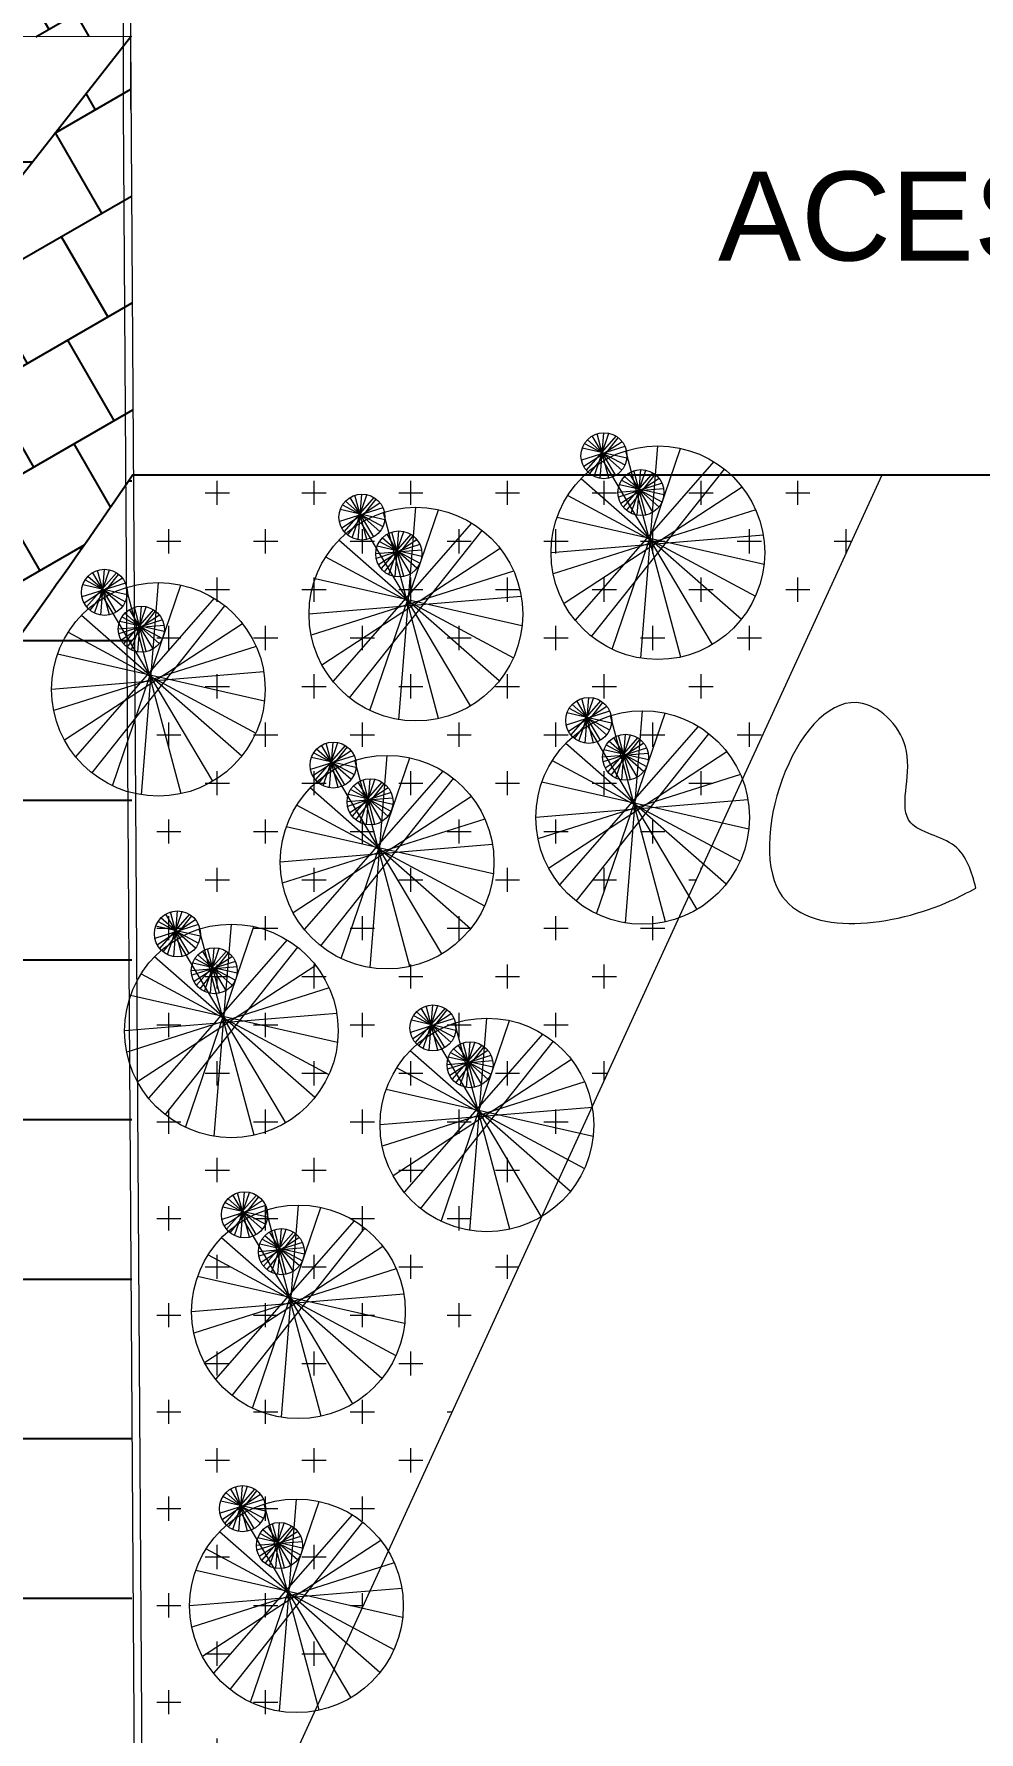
# Model space of a CAD drawing. Header units: metres. Extents: x 7 to 327053, y 40 to 7393807.
# Drawn here: x 326059.63 to 326065.83, y 7392817.76 to 7392828.91 of the extents above; entities that cross this region are included whole.
import ezdxf

# ---------------------------------------------------------------- set-up
doc = ezdxf.new("R2010")
doc.units = ezdxf.units.M
doc.layers.get('0').update_dxf_attribs({"lineweight": 18})
for name, color, linetype, lineweight in [('100_SIST_VIARIO_MEIO_FIO', 1, 'Continuous', 18), ('206_MURO_E_MURO_ARRIMO', 7, 'Continuous', 18), ('linagrossa', 7, 'Continuous', 25), ('MÓVEIS', 7, 'Continuous', 13), ('PISO', 254, 'Continuous', 9), ('vegetais', 3, 'Continuous', 15)]:
    doc.layers.add(name, color=color, linetype=linetype, lineweight=lineweight)
doc.layers.add('Piso externo', color=254, linetype='Continuous')
doc.styles.get("Standard").update_dxf_attribs({"font": 'arial.ttf'})
pattern_1 = [(210, (321476.64965, 7391586.4824), (0.3048, -0.52792909), []), (300, (321476.64965, 7391586.4824), (0.568764543, -0.375529086), [0.6096, -0.6096])]
pattern_2 = [(0, (321476.6496, 7391586.4824), (0, 1.04775), [0.762, -0.28575]), (90, (321476.6496, 7391586.4824), (-1.04775, 6e-17), [0.762, -0.28575])]

msp = doc.modelspace()

# ---------------------------------------------------------------- hatches: boundary and pattern name
at = {"layer": '100_SIST_VIARIO_MEIO_FIO'}
h = msp.add_hatch(dxfattribs=at)
h.set_pattern_fill('CROSS', color=3, scale=0.05)
h.paths.add_polyline_path([(326065.195, 7392826.012), (326060.281, 7392826.012), (326060.35, 7392815.446)])
at = {"layer": 'linagrossa'}
h = msp.add_hatch(dxfattribs=at)
h.set_pattern_fill('AR-B88', color=256, scale=0.002, angle=210)
h.set_pattern_definition([(210, (321476.64965, 7391586.4824), (0.2032, -0.351952724), []), (300, (321476.64965, 7391586.4824), (0.379176362, -0.250352724), [0.4064, -0.4064])])
edge = h.paths.add_edge_path()
edge.add_spline(control_points=[(326054.395, 7392834.889), (326053.071, 7392834.808), (326051.744, 7392834.761), (326050.606, 7392834.889)], knot_values=[30.514446, 30.514446, 30.514446, 30.514446, 34.03405, 34.03405, 34.03405, 34.03405], degree=3, periodic=0)
edge.add_line((326050.606, 7392834.889), (326029.473, 7392834.817))
edge.add_line((326029.473, 7392834.817), (326032.043, 7392828.808))
edge.add_line((326032.043, 7392828.808), (326060.264, 7392828.889))
edge.add_line((326060.264, 7392828.889), (326060.272, 7392834.889))
edge.add_line((326060.272, 7392834.889), (326054.395, 7392834.889))
h = msp.add_hatch(dxfattribs=at)
h.set_pattern_fill('AR-B88', color=256, scale=0.003, angle=210)
h.set_pattern_definition(pattern_1)
edge = h.paths.add_edge_path()
edge.add_spline(control_points=[(326054.489, 7392818.288), (326055.462, 7392819.544), (326056.434, 7392820.792), (326058.413, 7392823.394), (326059.407, 7392824.738), (326060.279, 7392826.012)], knot_values=[51.789381, 51.789381, 51.789381, 51.789381, 54.92866, 54.92866, 58.511116, 58.511116, 58.511116, 58.511116], degree=3, periodic=0)
edge.add_line((326060.281, 7392826.014), (326060.262, 7392828.887))
edge.add_line((326060.262, 7392828.887), (326052.518, 7392819.01))
edge.add_spline(control_points=[(326052.518, 7392819.01), (326049.049, 7392820.221), (326045.27, 7392821.262), (326041.706, 7392822.302)], knot_values=[42.780088, 42.780088, 42.780088, 42.780088, 50.192191, 50.192191, 50.192191, 50.192191], degree=3, periodic=0)
edge.add_line((326041.706, 7392822.302), (326041.625, 7392822.302))
edge.add_line((326041.625, 7392822.302), (326041.625, 7392822.326))
edge.add_spline(control_points=[(326041.625, 7392822.326), (326038.745, 7392823.167), (326036.01, 7392824.009), (326033.697, 7392824.939)], knot_values=[50.248547, 50.248547, 50.248547, 50.248547, 56.245037, 56.245037, 56.245037, 56.245037], degree=3, periodic=0)
edge.add_line((326033.697, 7392824.939), (326034.824, 7392822.305))
edge.add_spline(control_points=[(326034.824, 7392822.305), (326036.279, 7392821.819), (326036.873, 7392821.628), (326039.45, 7392820.83), (326041.633, 7392820.222), (326046.128, 7392818.94), (326048.438, 7392818.266), (326050.833, 7392817.472), (326051.032, 7392817.405), (326051.23, 7392817.338)], knot_values=[43.236898, 43.236898, 43.236898, 43.236898, 44.713393, 44.713393, 49.417984, 49.417984, 54.122575, 54.122575, 54.551651, 54.551651, 54.551651, 54.551651], degree=3, periodic=0)
edge.add_spline(control_points=[(326051.23, 7392817.338), (326047.512, 7392812.48), (326044.068, 7392807.635), (326042.975, 7392803.245)], knot_values=[60.313801, 60.313801, 60.313801, 60.313801, 72.366653, 72.366653, 72.366653, 72.366653], degree=3, periodic=0)
edge.add_line((326042.975, 7392803.245), (326043.76, 7392801.41))
edge.add_spline(control_points=[(326043.76, 7392801.41), (326043.971, 7392801.248), (326044.182, 7392801.087), (326044.393, 7392800.925), (326044.429, 7392800.898), (326044.465, 7392800.87), (326044.501, 7392800.844)], knot_values=[76.413045, 76.413045, 76.413045, 76.413045, 77.511613, 77.511613, 77.511613, 77.697396, 77.697396, 77.697396, 77.697396], degree=3, periodic=0)
edge.add_spline(control_points=[(326044.501, 7392800.844), (326047.701, 7392798.501), (326058.07, 7392800.059), (326060.501, 7392798.094)], knot_values=[77.697396, 77.697396, 77.697396, 77.697396, 93.931674, 93.931674, 93.931674, 93.931674], degree=3, periodic=0)
edge.add_line((326060.501, 7392798.094), (326060.467, 7392800.379))
edge.add_spline(control_points=[(326060.467, 7392800.379), (326060.329, 7392800.432), (326060.19, 7392800.481), (326059.571, 7392800.68), (326059.077, 7392800.79), (326057.856, 7392801), (326057.109, 7392801.079), (326055.375, 7392801.214), (326054.372, 7392801.259), (326052.49, 7392801.343), (326051.61, 7392801.382), (326049.929, 7392801.492), (326049.127, 7392801.564), (326047.695, 7392801.766), (326047.064, 7392801.897), (326046.36, 7392802.12), (326046.17, 7392802.194), (326045.866, 7392802.336), (326045.754, 7392802.405), (326045.607, 7392802.513), (326045.56, 7392802.559), (326045.479, 7392802.658), (326045.449, 7392802.708), (326045.391, 7392802.863), (326045.365, 7392802.97), (326045.34, 7392803.307), (326045.35, 7392803.557), (326045.473, 7392804.266), (326045.616, 7392804.764), (326046.098, 7392806.003), (326046.472, 7392806.775), (326047.699, 7392808.979), (326048.706, 7392810.513), (326050.884, 7392813.58), (326052.034, 7392815.104), (326053.211, 7392816.634)], knot_values=[59.888067, 59.888067, 59.888067, 59.888067, 60.3119, 60.3119, 61.766456, 61.766456, 63.771667, 63.771667, 66.248856, 66.248856, 68.423074, 68.423074, 70.597292, 70.597292, 72.77151, 72.77151, 73.775074, 73.775074, 74.778638, 74.778638, 75.782202, 75.782202, 77.102186, 77.102186, 78.42217, 78.42217, 80.005042, 80.005042, 82.080174, 82.080174, 84.592796, 84.592796, 88.760268, 88.760268, 92.578983, 92.578983, 92.578983, 92.578983], degree=3, periodic=0)
edge.add_spline(control_points=[(326053.211, 7392816.634), (326054.45, 7392816.171), (326055.621, 7392815.688), (326057.517, 7392814.785), (326058.284, 7392814.375), (326059.479, 7392813.635), (326059.945, 7392813.309), (326060.365, 7392812.976)], knot_values=[35.037149, 35.037149, 35.037149, 35.037149, 37.851371, 37.851371, 40.071324, 40.071324, 41.775605, 41.775605, 41.775605, 41.775605], degree=3, periodic=0)
edge.add_line((326060.366, 7392812.976), (326060.35, 7392815.444))
edge.add_spline(control_points=[(326060.349, 7392815.444), (326058.726, 7392816.497), (326056.705, 7392817.435), (326054.489, 7392818.288)], knot_values=[36.405206, 36.405206, 36.405206, 36.405206, 41.34806, 41.34806, 41.34806, 41.34806], degree=3, periodic=0)
h = msp.add_hatch(dxfattribs=at)
h.set_pattern_fill('AR-B88', color=256, scale=0.003, angle=210)
h.set_pattern_definition(pattern_1)
edge = h.paths.add_edge_path()
edge.add_spline(control_points=[(326105.425, 7392781.836), (326105.382, 7392782.473), (326105.339, 7392783.106), (326105.298, 7392783.736)], knot_values=[4.276453, 4.276453, 4.276453, 4.276453, 5.435792, 5.435792, 5.435792, 5.435792], degree=3, periodic=0)
edge.add_spline(control_points=[(326105.298, 7392783.736), (326104.235, 7392799.937), (326103.941, 7392819.77), (326115.642, 7392802.689), (326117.206, 7392797.369)], knot_values=[5.435792, 5.435792, 5.435792, 5.435792, 35.276013, 49.121222, 49.121222, 49.121222, 49.121222], degree=3, periodic=0)
edge.add_line((326117.206, 7392797.369), (326117.211, 7392802.751))
edge.add_spline(control_points=[(326117.211, 7392802.751), (326116.915, 7392803.346), (326116.605, 7392803.927), (326115.652, 7392805.597), (326114.979, 7392806.634), (326113.607, 7392808.506), (326112.91, 7392809.341), (326111.901, 7392810.362), (326111.59, 7392810.652), (326110.96, 7392811.178), (326110.641, 7392811.415), (326109.98, 7392811.828), (326109.638, 7392812.004), (326108.913, 7392812.275), (326108.528, 7392812.371), (326107.72, 7392812.436), (326107.297, 7392812.403), (326106.493, 7392812.187), (326106.115, 7392812.006), (326105.499, 7392811.583), (326105.248, 7392811.351), (326105.031, 7392811.104)], knot_values=[28.398469, 28.398469, 28.398469, 28.398469, 29.928869, 29.928869, 32.938306, 32.938306, 35.947743, 35.947743, 37.286111, 37.286111, 38.62448, 38.62448, 39.962849, 39.962849, 41.301218, 41.301218, 42.639586, 42.639586, 43.977955, 43.977955, 45.167643, 45.167643, 45.167643, 45.167643], degree=3, periodic=0)
edge.add_spline(control_points=[(326105.031, 7392811.104), (326105.004, 7392811.073), (326104.977, 7392811.042), (326104.657, 7392810.658), (326104.424, 7392810.277), (326103.974, 7392809.366), (326103.778, 7392808.821), (326103.39, 7392807.448), (326103.224, 7392806.585), (326102.939, 7392804.51), (326102.837, 7392803.263), (326102.693, 7392800.155), (326102.68, 7392798.222), (326102.715, 7392796.149)], knot_values=[13.632129, 13.632129, 13.632129, 13.632129, 13.78081, 13.78081, 15.456175, 15.456175, 17.597663, 17.597663, 20.478587, 20.478587, 23.929597, 23.929597, 28.398469, 28.398469, 28.398469, 28.398469], degree=3, periodic=0)
edge.add_line((326102.715, 7392796.149), (326103.397, 7392796.152))
edge.add_line((326103.397, 7392796.152), (326103.43, 7392789.886))
edge.add_line((326103.43, 7392789.886), (326102.935, 7392789.883))
edge.add_spline(control_points=[(326102.935, 7392789.883), (326102.963, 7392789.324), (326102.992, 7392788.758), (326103.071, 7392787.33), (326103.122, 7392786.461), (326103.286, 7392783.585)], knot_values=[6.654035, 6.654035, 6.654035, 6.654035, 7.74114, 7.74114, 9.376421, 9.376421, 9.376421, 9.376421], degree=3, periodic=0)
edge.add_spline(control_points=[(326103.286, 7392783.585), (326094.045, 7392783.077), (326083.22, 7392784.809), (326080.057, 7392785.358)], knot_values=[69.743309, 69.743309, 69.743309, 69.743309, 88.01764, 88.01764, 88.01764, 88.01764], degree=3, periodic=0)
edge.add_spline(control_points=[(326080.057, 7392785.358), (326079.402, 7392785.816), (326078.75, 7392786.259), (326078.103, 7392786.686)], knot_values=[177.13857, 177.13857, 177.13857, 177.13857, 178.770067, 178.770067, 178.770067, 178.770067], degree=3, periodic=0)
edge.add_spline(control_points=[(326078.103, 7392786.686), (326075.622, 7392788.322), (326073.211, 7392789.712), (326070.976, 7392790.744)], knot_values=[178.770067, 178.770067, 178.770067, 178.770067, 185.028839, 185.028839, 185.028839, 185.028839], degree=3, periodic=0)
edge.add_line((326070.976, 7392790.744), (326064.661, 7392790.744))
edge.add_line((326064.661, 7392790.744), (326064.653, 7392790.668))
edge.add_spline(control_points=[(326064.653, 7392790.668), (326064.872, 7392790.643), (326065.102, 7392790.609), (326066.442, 7392790.366), (326067.739, 7392789.957), (326070.575, 7392788.764), (326072.115, 7392787.981), (326074.878, 7392786.383), (326076.067, 7392785.64), (326077.881, 7392784.433), (326078.49, 7392784.015), (326079.104, 7392783.584)], knot_values=[176.974558, 176.974558, 176.974558, 176.974558, 177.92048, 177.92048, 182.28078, 182.28078, 186.641079, 186.641079, 189.761203, 189.761203, 191.321264, 191.321264, 191.321264, 191.321264], degree=3, periodic=0)
edge.add_spline(control_points=[(326079.104, 7392783.584), (326088.103, 7392782.2), (326088.771, 7392782.128), (326091.901, 7392781.812), (326094.584, 7392781.61), (326098.673, 7392781.49), (326100.047, 7392781.48), (326102.089, 7392781.527), (326102.766, 7392781.553), (326103.437, 7392781.591)], knot_values=[69.716793, 69.716793, 69.716793, 69.716793, 71.158128, 71.158128, 76.286027, 76.286027, 78.849977, 78.849977, 80.131951, 80.131951, 80.131951, 80.131951], degree=3, periodic=0)
edge.add_spline(control_points=[(326103.437, 7392781.591), (326103.535, 7392780.165), (326103.638, 7392778.726), (326103.792, 7392776.605), (326103.841, 7392775.929), (326103.891, 7392775.252)], knot_values=[0.412581, 0.412581, 0.412581, 0.412581, 3.000297, 3.000297, 4.210732, 4.210732, 4.210732, 4.210732], degree=3, periodic=0)
edge.add_line((326103.891, 7392775.252), (326105.936, 7392774.706))
edge.add_spline(control_points=[(326105.936, 7392774.706), (326105.761, 7392777.097), (326105.586, 7392779.488), (326105.425, 7392781.836)], knot_values=[0, 0, 0, 0, 4.276453, 4.276453, 4.276453, 4.276453], degree=3, periodic=0)
at = {"layer": 'Piso externo'}
h = msp.add_hatch(dxfattribs=at)
h.set_pattern_fill('ANGLE', color=256, scale=0.15)
h.set_pattern_definition(pattern_2)
edge = h.paths.add_edge_path()
edge.add_line((326060.264, 7392828.889), (326032.043, 7392828.808))
edge.add_line((326032.043, 7392828.808), (326033.697, 7392824.939))
edge.add_spline(control_points=[(326033.697, 7392824.939), (326036.01, 7392824.009), (326038.745, 7392823.167), (326041.625, 7392822.326)], knot_values=[50.248547, 50.248547, 50.248547, 50.248547, 56.245037, 56.245037, 56.245037, 56.245037], degree=3, periodic=0)
edge.add_line((326041.625, 7392822.326), (326041.625, 7392824.726))
edge.add_line((326041.625, 7392824.726), (326044.282, 7392824.726))
edge.add_line((326044.282, 7392824.726), (326044.282, 7392822.302))
edge.add_line((326044.282, 7392822.302), (326041.706, 7392822.302))
edge.add_spline(control_points=[(326041.706, 7392822.302), (326045.27, 7392821.262), (326049.049, 7392820.221), (326052.518, 7392819.01)], knot_values=[42.780088, 42.780088, 42.780088, 42.780088, 50.192191, 50.192191, 50.192191, 50.192191], degree=3, periodic=0)
edge.add_line((326052.518, 7392819.01), (326060.264, 7392828.889))
h.paths.add_polyline_path([(326051.259, 7392824.399), (326051.259, 7392826.823), (326053.916, 7392826.823), (326053.916, 7392824.399)], flags=16)
h = msp.add_hatch(dxfattribs=at)
h.set_pattern_fill('ANGLE', color=256, scale=0.15)
h.set_pattern_definition(pattern_2)
edge = h.paths.add_edge_path()
edge.add_spline(control_points=[(326060.279, 7392826.012), (326059.407, 7392824.738), (326058.413, 7392823.394), (326056.434, 7392820.792), (326055.462, 7392819.544), (326054.489, 7392818.288)], knot_values=[51.789381, 51.789381, 51.789381, 51.789381, 55.371837, 55.371837, 58.511116, 58.511116, 58.511116, 58.511116], degree=3, periodic=0)
edge.add_spline(control_points=[(326054.489, 7392818.288), (326056.705, 7392817.435), (326058.726, 7392816.497), (326060.349, 7392815.444)], knot_values=[36.405206, 36.405206, 36.405206, 36.405206, 41.34806, 41.34806, 41.34806, 41.34806], degree=3, periodic=0)
edge.add_line((326060.35, 7392815.444), (326060.281, 7392826.014))

# ---------------------------------------------------------------- linework, layer by layer
msp.add_line((326060.272, 7392828.889), (326032.043, 7392828.808))
at = {"layer": '206_MURO_E_MURO_ARRIMO'}
for p, q in [((326060.271, 7392871.821), (326060.214, 7392828.409)), ((326060.319, 7392871.821), (326060.263, 7392828.409)), ((326060.262, 7392828.889), (326060.435, 7392802.48)), ((326060.214, 7392828.409), (326060.386, 7392802.48))]:
    msp.add_line(p, q, dxfattribs=at)
at = {"layer": 'linagrossa'}
msp.add_line((326060.279, 7392826.012), (326071.607, 7392826.012), dxfattribs=at)
msp.add_lwpolyline([(326052.518, 7392819.01), (326060.264, 7392828.889)], dxfattribs=at)
msp.add_open_spline([(326060.279, 7392826.012), (326059.407, 7392824.738), (326058.413, 7392823.394), (326056.434, 7392820.792), (326055.462, 7392819.544), (326054.489, 7392818.288)], degree=3, knots=[51.789381, 51.789381, 51.789381, 51.789381, 55.371837, 55.371837, 58.511116, 58.511116, 58.511116, 58.511116], dxfattribs=at)
msp.add_open_spline([(326060.349, 7392815.444), (326058.726, 7392816.497), (326056.705, 7392817.435), (326054.489, 7392818.288)], degree=3, dxfattribs=at)
at = {"layer": 'MÓVEIS', "color": 25}
msp.add_spline([(326065.811, 7392823.299), (326065.643, 7392823.214), (326064.522, 7392823.272), (326065.066, 7392824.511), (326065.356, 7392824.196), (326065.383, 7392823.728), (326065.671, 7392823.575), (326065.811, 7392823.299)], degree=3, dxfattribs=at)
at = {"layer": 'PISO', "color": 3}
msp.add_line((326060.349, 7392815.444), (326065.195, 7392826.012), dxfattribs=at)
at = {"layer": 'vegetais'}
for p, q in [((326063.508, 7392826.198), (326063.223, 7392826.107)), ((326063.52, 7392826.12), (326063.228, 7392826.187)), ((326063.489, 7392826.229), (326063.238, 7392826.065)), ((326063.243, 7392826.218), (326063.508, 7392826.076)), ((326063.449, 7392826.266), (326063.254, 7392826.042)), ((326063.488, 7392826.043), (326063.262, 7392826.242)), ((326063.277, 7392826.019), (326063.464, 7392826.255)), ((326063.447, 7392826.008), (326063.293, 7392826.267)), ((326063.306, 7392826.001), (326063.402, 7392826.284)), ((326063.403, 7392825.99), (326063.325, 7392826.281)), ((326063.346, 7392825.988), (326063.37, 7392826.288)), ((326063.423, 7392824.867), (326063.873, 7392826.185)), ((326063.613, 7392824.807), (326063.724, 7392826.201)), ((326064.09, 7392826.098), (326063.18, 7392825.058)), ((326064.083, 7392824.897), (326063.366, 7392826.102)), ((326063.874, 7392824.815), (326063.513, 7392826.168)), ((326064.272, 7392825.062), (326063.22, 7392825.986)), ((326063.289, 7392824.95), (326064.16, 7392826.049)), ((326063.732, 7392825.988), (326063.48, 7392825.824)), ((326063.485, 7392825.976), (326063.75, 7392825.834)), ((326063.691, 7392826.024), (326063.496, 7392825.8)), ((326063.73, 7392825.801), (326063.504, 7392826)), ((326063.519, 7392825.777), (326063.706, 7392826.013)), ((326063.69, 7392825.766), (326063.536, 7392826.025)), ((326063.548, 7392825.759), (326063.645, 7392826.042)), ((326063.645, 7392825.748), (326063.567, 7392826.039)), ((326063.589, 7392825.746), (326063.613, 7392826.046)), ((326061.86, 7392825.863), (326061.665, 7392825.639)), ((326061.688, 7392825.616), (326061.875, 7392825.852)), ((326061.859, 7392825.605), (326061.705, 7392825.863)), ((326061.717, 7392825.598), (326061.813, 7392825.881)), ((326061.814, 7392825.587), (326061.736, 7392825.878)), ((326061.757, 7392825.585), (326061.782, 7392825.885)), ((326064.278, 7392825.93), (326063.108, 7392825.166)), ((326063.132, 7392825.875), (326064.365, 7392825.214)), ((326063.761, 7392825.92), (326063.462, 7392825.895)), ((326063.751, 7392825.956), (326063.465, 7392825.865)), ((326063.762, 7392825.879), (326063.471, 7392825.945)), ((326061.919, 7392825.795), (326061.634, 7392825.704)), ((326061.931, 7392825.717), (326061.639, 7392825.784)), ((326061.9, 7392825.826), (326061.649, 7392825.662)), ((326061.654, 7392825.815), (326061.919, 7392825.673)), ((326061.899, 7392825.64), (326061.673, 7392825.839)), ((326061.834, 7392824.464), (326062.284, 7392825.782)), ((326062.285, 7392824.412), (326061.924, 7392825.765)), ((326062.024, 7392824.404), (326062.136, 7392825.798)), ((326064.366, 7392825.782), (326063.037, 7392825.361)), ((326062.501, 7392825.695), (326061.591, 7392824.654)), ((326061.7, 7392824.547), (326062.571, 7392825.646)), ((326062.494, 7392824.494), (326061.777, 7392825.699)), ((326061.959, 7392825.356), (326062.056, 7392825.639)), ((326062.056, 7392825.345), (326061.978, 7392825.636)), ((326062, 7392825.343), (326062.024, 7392825.643)), ((326064.421, 7392825.423), (326063.063, 7392825.732)), ((326062.689, 7392825.527), (326061.519, 7392824.763)), ((326062.683, 7392824.659), (326061.631, 7392825.583)), ((326062.172, 7392825.517), (326061.873, 7392825.492)), ((326062.162, 7392825.553), (326061.876, 7392825.462)), ((326062.174, 7392825.476), (326061.882, 7392825.542)), ((326062.143, 7392825.585), (326061.891, 7392825.421)), ((326061.897, 7392825.573), (326062.161, 7392825.431)), ((326062.102, 7392825.621), (326061.907, 7392825.397)), ((326062.141, 7392825.398), (326061.915, 7392825.597)), ((326061.93, 7392825.374), (326062.117, 7392825.61)), ((326062.101, 7392825.363), (326061.947, 7392825.622)), ((326064.416, 7392825.615), (326063.023, 7392825.5)), ((326061.543, 7392825.472), (326062.776, 7392824.81)), ((326060.23, 7392825.301), (326059.944, 7392825.21)), ((326060.211, 7392825.332), (326059.959, 7392825.168)), ((326059.965, 7392825.321), (326060.229, 7392825.178)), ((326060.17, 7392825.368), (326059.975, 7392825.145)), ((326060.21, 7392825.146), (326059.983, 7392825.345)), ((326059.998, 7392825.122), (326060.185, 7392825.358)), ((326060.169, 7392825.11), (326060.015, 7392825.369)), ((326060.027, 7392825.104), (326060.124, 7392825.387)), ((326060.124, 7392825.093), (326060.047, 7392825.384)), ((326060.068, 7392825.091), (326060.092, 7392825.391)), ((326060.334, 7392823.91), (326060.446, 7392825.304)), ((326062.777, 7392825.379), (326061.448, 7392824.958)), ((326062.832, 7392825.02), (326061.474, 7392825.329)), ((326060.812, 7392825.201), (326059.902, 7392824.16)), ((326060.242, 7392825.223), (326059.95, 7392825.29)), ((326060.804, 7392824), (326060.088, 7392825.205)), ((326060.144, 7392823.97), (326060.594, 7392825.288)), ((326060.596, 7392823.918), (326060.235, 7392825.271)), ((326062.827, 7392825.212), (326061.434, 7392825.097)), ((326060.994, 7392824.165), (326059.941, 7392825.089)), ((326060.01, 7392824.053), (326060.881, 7392825.152)), ((326060.453, 7392825.091), (326060.202, 7392824.926)), ((326060.207, 7392825.079), (326060.472, 7392824.937)), ((326060.413, 7392825.127), (326060.217, 7392824.903)), ((326060.452, 7392824.904), (326060.226, 7392825.103)), ((326060.241, 7392824.88), (326060.428, 7392825.116)), ((326060.411, 7392824.869), (326060.257, 7392825.128)), ((326060.269, 7392824.862), (326060.366, 7392825.145)), ((326060.366, 7392824.851), (326060.289, 7392825.142)), ((326060.31, 7392824.849), (326060.334, 7392825.149)), ((326060.999, 7392825.033), (326059.829, 7392824.269)), ((326059.854, 7392824.978), (326061.086, 7392824.316)), ((326060.483, 7392825.023), (326060.184, 7392824.998)), ((326060.472, 7392825.059), (326060.186, 7392824.968)), ((326060.484, 7392824.982), (326060.192, 7392825.048)), ((326061.087, 7392824.885), (326059.759, 7392824.464)), ((326061.143, 7392824.526), (326059.784, 7392824.835)), ((326061.137, 7392824.718), (326059.745, 7392824.603)), ((326063.348, 7392824.528), (326063.153, 7392824.304)), ((326063.176, 7392824.281), (326063.363, 7392824.517)), ((326063.347, 7392824.27), (326063.193, 7392824.528)), ((326063.205, 7392824.263), (326063.301, 7392824.546)), ((326063.302, 7392824.252), (326063.224, 7392824.543)), ((326063.246, 7392824.25), (326063.27, 7392824.55)), ((326063.407, 7392824.46), (326063.122, 7392824.369)), ((326063.419, 7392824.382), (326063.127, 7392824.449)), ((326063.389, 7392824.491), (326063.137, 7392824.327)), ((326063.142, 7392824.48), (326063.407, 7392824.338)), ((326063.387, 7392824.305), (326063.161, 7392824.504)), ((326063.322, 7392823.129), (326063.772, 7392824.447)), ((326063.773, 7392823.077), (326063.413, 7392824.43)), ((326063.512, 7392823.069), (326063.624, 7392824.463)), ((326063.989, 7392824.36), (326063.079, 7392823.319)), ((326063.188, 7392823.212), (326064.059, 7392824.311)), ((326063.982, 7392823.159), (326063.265, 7392824.364)), ((326063.447, 7392824.021), (326063.544, 7392824.304)), ((326063.544, 7392824.01), (326063.466, 7392824.301)), ((326063.488, 7392824.008), (326063.512, 7392824.308)), ((326061.711, 7392824.199), (326061.46, 7392824.035)), ((326061.465, 7392824.187), (326061.73, 7392824.045)), ((326061.671, 7392824.235), (326061.476, 7392824.011)), ((326061.71, 7392824.012), (326061.484, 7392824.211)), ((326061.499, 7392823.988), (326061.686, 7392824.225)), ((326061.67, 7392823.977), (326061.516, 7392824.236)), ((326061.528, 7392823.97), (326061.624, 7392824.254)), ((326061.625, 7392823.959), (326061.547, 7392824.25)), ((326061.569, 7392823.958), (326061.593, 7392824.257)), ((326064.177, 7392824.192), (326063.007, 7392823.428)), ((326064.171, 7392823.324), (326063.119, 7392824.248)), ((326063.66, 7392824.182), (326063.361, 7392824.157)), ((326063.65, 7392824.218), (326063.364, 7392824.127)), ((326063.662, 7392824.141), (326063.37, 7392824.207)), ((326063.631, 7392824.25), (326063.379, 7392824.086)), ((326063.385, 7392824.238), (326063.649, 7392824.096)), ((326063.59, 7392824.286), (326063.395, 7392824.062)), ((326063.63, 7392824.063), (326063.403, 7392824.262)), ((326063.418, 7392824.039), (326063.605, 7392824.275)), ((326063.589, 7392824.028), (326063.435, 7392824.287)), ((326062.312, 7392824.067), (326061.402, 7392823.027)), ((326061.73, 7392824.167), (326061.445, 7392824.077)), ((326061.742, 7392824.09), (326061.45, 7392824.156)), ((326062.305, 7392822.866), (326061.588, 7392824.072)), ((326061.645, 7392822.836), (326062.095, 7392824.154)), ((326062.096, 7392822.784), (326061.735, 7392824.138)), ((326061.835, 7392822.777), (326061.947, 7392824.17)), ((326063.031, 7392824.137), (326064.264, 7392823.475)), ((326062.494, 7392823.031), (326061.442, 7392823.956)), ((326061.511, 7392822.919), (326062.382, 7392824.019)), ((326061.954, 7392823.957), (326061.702, 7392823.793)), ((326061.913, 7392823.993), (326061.718, 7392823.77)), ((326061.952, 7392823.771), (326061.726, 7392823.969)), ((326061.741, 7392823.747), (326061.928, 7392823.983)), ((326061.912, 7392823.735), (326061.758, 7392823.994)), ((326061.77, 7392823.729), (326061.867, 7392824.012)), ((326061.867, 7392823.717), (326061.789, 7392824.008)), ((326061.811, 7392823.716), (326061.835, 7392824.015)), ((326064.265, 7392824.044), (326062.936, 7392823.623)), ((326064.32, 7392823.685), (326062.962, 7392823.994)), ((326062.5, 7392823.899), (326061.33, 7392823.136)), ((326061.354, 7392823.844), (326062.587, 7392823.183)), ((326061.983, 7392823.889), (326061.684, 7392823.865)), ((326061.973, 7392823.925), (326061.687, 7392823.835)), ((326061.985, 7392823.848), (326061.693, 7392823.914)), ((326061.708, 7392823.945), (326061.972, 7392823.803)), ((326064.315, 7392823.877), (326062.922, 7392823.762)), ((326062.588, 7392823.752), (326061.259, 7392823.33)), ((326062.643, 7392823.392), (326061.285, 7392823.701)), ((326062.638, 7392823.584), (326061.245, 7392823.469)), ((326060.69, 7392823.091), (326060.439, 7392822.926)), ((326060.444, 7392823.079), (326060.709, 7392822.937)), ((326060.65, 7392823.127), (326060.454, 7392822.903)), ((326060.689, 7392822.904), (326060.463, 7392823.103)), ((326060.478, 7392822.88), (326060.665, 7392823.116)), ((326060.648, 7392822.869), (326060.494, 7392823.128)), ((326060.506, 7392822.862), (326060.603, 7392823.145)), ((326060.603, 7392822.851), (326060.526, 7392823.142)), ((326060.547, 7392822.849), (326060.571, 7392823.149)), ((326061.291, 7392822.959), (326060.381, 7392821.919)), ((326060.709, 7392823.059), (326060.423, 7392822.968)), ((326060.721, 7392822.982), (326060.429, 7392823.048)), ((326061.283, 7392821.758), (326060.567, 7392822.963)), ((326060.623, 7392821.728), (326061.073, 7392823.046)), ((326061.075, 7392821.676), (326060.714, 7392823.029)), ((326060.813, 7392821.669), (326060.925, 7392823.062)), ((326061.473, 7392821.923), (326060.42, 7392822.847)), ((326060.49, 7392821.811), (326061.36, 7392822.91)), ((326060.932, 7392822.849), (326060.681, 7392822.685)), ((326060.892, 7392822.885), (326060.696, 7392822.661)), ((326060.931, 7392822.662), (326060.705, 7392822.861)), ((326060.72, 7392822.638), (326060.907, 7392822.874)), ((326060.89, 7392822.627), (326060.736, 7392822.886)), ((326060.749, 7392822.62), (326060.845, 7392822.904)), ((326060.846, 7392822.609), (326060.768, 7392822.9)), ((326060.789, 7392822.608), (326060.813, 7392822.907)), ((326061.479, 7392822.791), (326060.308, 7392822.027)), ((326060.333, 7392822.736), (326061.565, 7392822.075)), ((326060.962, 7392822.781), (326060.663, 7392822.756)), ((326060.951, 7392822.817), (326060.666, 7392822.726)), ((326060.963, 7392822.74), (326060.671, 7392822.806)), ((326060.686, 7392822.837), (326060.951, 7392822.695)), ((326061.567, 7392822.644), (326060.238, 7392822.222)), ((326061.622, 7392822.284), (326060.263, 7392822.593)), ((326062.327, 7392822.51), (326062.131, 7392822.286)), ((326062.325, 7392822.252), (326062.171, 7392822.511)), ((326062.183, 7392822.245), (326062.28, 7392822.528)), ((326062.28, 7392822.234), (326062.203, 7392822.525)), ((326062.224, 7392822.232), (326062.248, 7392822.532)), ((326061.617, 7392822.476), (326060.224, 7392822.361)), ((326062.386, 7392822.442), (326062.101, 7392822.351)), ((326062.398, 7392822.364), (326062.106, 7392822.431)), ((326062.367, 7392822.473), (326062.116, 7392822.309)), ((326062.121, 7392822.462), (326062.386, 7392822.32)), ((326062.366, 7392822.287), (326062.14, 7392822.486)), ((326062.155, 7392822.263), (326062.342, 7392822.499)), ((326062.301, 7392821.111), (326062.75, 7392822.429)), ((326062.752, 7392821.059), (326062.391, 7392822.412)), ((326062.49, 7392821.051), (326062.602, 7392822.445)), ((326062.968, 7392822.342), (326062.058, 7392821.302)), ((326062.167, 7392821.194), (326063.038, 7392822.293)), ((326062.961, 7392821.141), (326062.244, 7392822.346)), ((326062.426, 7392822.003), (326062.522, 7392822.286)), ((326062.467, 7392821.99), (326062.491, 7392822.29)), ((326063.156, 7392822.174), (326061.986, 7392821.41)), ((326063.15, 7392821.306), (326062.098, 7392822.23)), ((326062.628, 7392822.2), (326062.343, 7392822.109)), ((326062.64, 7392822.123), (326062.348, 7392822.189)), ((326062.609, 7392822.232), (326062.358, 7392822.068)), ((326062.363, 7392822.22), (326062.628, 7392822.078)), ((326062.569, 7392822.268), (326062.374, 7392822.044)), ((326062.608, 7392822.045), (326062.382, 7392822.244)), ((326062.397, 7392822.021), (326062.584, 7392822.257)), ((326062.568, 7392822.01), (326062.414, 7392822.269)), ((326062.523, 7392821.992), (326062.445, 7392822.283)), ((326062.01, 7392822.119), (326063.242, 7392821.457)), ((326062.639, 7392822.164), (326062.34, 7392822.139)), ((326063.244, 7392822.026), (326061.915, 7392821.605)), ((326063.299, 7392821.667), (326061.941, 7392821.976)), ((326063.294, 7392821.859), (326061.901, 7392821.744)), ((326061.09, 7392821.283), (326060.894, 7392821.059)), ((326061.088, 7392821.025), (326060.934, 7392821.284)), ((326060.946, 7392821.018), (326061.043, 7392821.301)), ((326061.043, 7392821.007), (326060.966, 7392821.298)), ((326060.987, 7392821.005), (326061.011, 7392821.305)), ((326061.149, 7392821.215), (326060.863, 7392821.124)), ((326061.161, 7392821.138), (326060.869, 7392821.204)), ((326061.13, 7392821.247), (326060.879, 7392821.082)), ((326060.884, 7392821.235), (326061.149, 7392821.093)), ((326061.129, 7392821.06), (326060.903, 7392821.259)), ((326060.918, 7392821.036), (326061.105, 7392821.272)), ((326061.063, 7392819.884), (326061.513, 7392821.202)), ((326061.515, 7392819.832), (326061.154, 7392821.185)), ((326061.253, 7392819.825), (326061.365, 7392821.218)), ((326061.731, 7392821.115), (326060.821, 7392820.075)), ((326060.93, 7392819.967), (326061.8, 7392821.066)), ((326061.723, 7392819.914), (326061.007, 7392821.119)), ((326061.188, 7392820.776), (326061.285, 7392821.06)), ((326061.229, 7392820.764), (326061.253, 7392821.063)), ((326061.919, 7392820.947), (326060.748, 7392820.183)), ((326061.913, 7392820.079), (326060.86, 7392821.003)), ((326061.391, 7392820.973), (326061.106, 7392820.882)), ((326061.403, 7392820.896), (326061.111, 7392820.962)), ((326061.372, 7392821.005), (326061.121, 7392820.841)), ((326061.126, 7392820.993), (326061.391, 7392820.851)), ((326061.332, 7392821.041), (326061.136, 7392820.817)), ((326061.371, 7392820.818), (326061.145, 7392821.017)), ((326061.16, 7392820.794), (326061.347, 7392821.03)), ((326061.33, 7392820.783), (326061.176, 7392821.042)), ((326061.285, 7392820.765), (326061.208, 7392821.056)), ((326060.773, 7392820.892), (326062.005, 7392820.231)), ((326061.402, 7392820.937), (326061.103, 7392820.912)), ((326062.007, 7392820.8), (326060.678, 7392820.378)), ((326062.062, 7392820.44), (326060.703, 7392820.749)), ((326062.057, 7392820.632), (326060.664, 7392820.517)), ((326061.136, 7392819.285), (326060.851, 7392819.195)), ((326061.148, 7392819.208), (326060.856, 7392819.274)), ((326061.117, 7392819.317), (326060.866, 7392819.153)), ((326060.871, 7392819.305), (326061.136, 7392819.163)), ((326061.077, 7392819.353), (326060.881, 7392819.13)), ((326061.116, 7392819.13), (326060.89, 7392819.329)), ((326060.905, 7392819.106), (326061.092, 7392819.343)), ((326061.075, 7392819.095), (326060.921, 7392819.354)), ((326060.934, 7392819.089), (326061.03, 7392819.372)), ((326061.031, 7392819.077), (326060.953, 7392819.368)), ((326060.974, 7392819.076), (326060.998, 7392819.375)), ((326061.24, 7392817.895), (326061.352, 7392819.288)), ((326061.718, 7392819.185), (326060.808, 7392818.145)), ((326061.711, 7392817.984), (326060.994, 7392819.19)), ((326061.051, 7392817.954), (326061.5, 7392819.272)), ((326061.502, 7392817.902), (326061.141, 7392819.256)), ((326061.9, 7392818.149), (326060.848, 7392819.074)), ((326060.917, 7392818.038), (326061.788, 7392819.137)), ((326061.36, 7392819.075), (326061.108, 7392818.911)), ((326061.113, 7392819.063), (326061.378, 7392818.921)), ((326061.319, 7392819.111), (326061.124, 7392818.888)), ((326061.358, 7392818.889), (326061.132, 7392819.087)), ((326061.147, 7392818.865), (326061.334, 7392819.101)), ((326061.318, 7392818.853), (326061.164, 7392819.112)), ((326061.176, 7392818.847), (326061.272, 7392819.13)), ((326061.273, 7392818.836), (326061.195, 7392819.126)), ((326061.217, 7392818.834), (326061.241, 7392819.133)), ((326061.906, 7392819.017), (326060.736, 7392818.254)), ((326060.76, 7392818.962), (326061.992, 7392818.301)), ((326061.389, 7392819.007), (326061.09, 7392818.983)), ((326061.379, 7392819.043), (326061.093, 7392818.953)), ((326061.39, 7392818.966), (326061.099, 7392819.033)), ((326061.994, 7392818.87), (326060.665, 7392818.448)), ((326062.049, 7392818.51), (326060.691, 7392818.819)), ((326062.044, 7392818.702), (326060.651, 7392818.587))]:
    msp.add_line(p, q, dxfattribs=at)
for centre, radius in [((326063.724, 7392825.5), 0.701), ((326063.37, 7392826.137), 0.151), ((326063.613, 7392825.895), 0.151), ((326061.782, 7392825.734), 0.151), ((326062.136, 7392825.097), 0.701), ((326062.024, 7392825.492), 0.151), ((326060.446, 7392824.603), 0.701), ((326060.092, 7392825.24), 0.151), ((326060.334, 7392824.998), 0.151), ((326063.27, 7392824.399), 0.151), ((326063.624, 7392823.762), 0.701), ((326063.512, 7392824.157), 0.151), ((326061.593, 7392824.106), 0.151), ((326061.947, 7392823.469), 0.701), ((326061.835, 7392823.865), 0.151), ((326060.571, 7392822.998), 0.151), ((326060.925, 7392822.361), 0.701), ((326060.813, 7392822.756), 0.151), ((326062.248, 7392822.381), 0.151), ((326062.602, 7392821.744), 0.701), ((326062.491, 7392822.139), 0.151), ((326061.011, 7392821.154), 0.151), ((326061.365, 7392820.517), 0.701), ((326061.253, 7392820.912), 0.151), ((326061.352, 7392818.587), 0.701), ((326060.998, 7392819.225), 0.151), ((326061.241, 7392818.983), 0.151)]:
    msp.add_circle(centre, radius, dxfattribs=at)

# ---------------------------------------------------------------- texts
at = {"layer": 'linagrossa'}
msp.add_text('ACESSO PRINCIPAL', height=0.58444, dxfattribs=at).set_placement((326064.119, 7392827.418))

doc.saveas('drawing.dxf')
